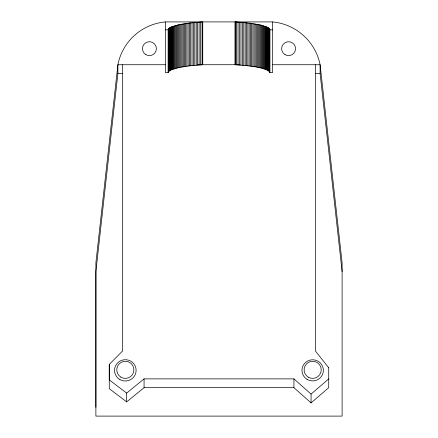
<?xml version="1.0" encoding="UTF-8"?>
<svg xmlns="http://www.w3.org/2000/svg" width="438" height="438" viewBox="0 0 438 438"><rect width="100%" height="100%" fill="white"/><g stroke="black" fill="none" stroke-linecap="round" stroke-linejoin="round"><path stroke-width="0.66" d="M122.651 64.736L122.651 350.893L109.27 364.4L109.27 388.692L126.67 401.892L126.67 393.089L144.064 378.881L293.936 378.881L311.062 394.101L311.062 402.9L328.73 387.679L328.73 367.619M126.67 401.892L144.064 387.679L144.064 378.881M165.476 64.736L117.893 64.736L117.893 73.535L95.889 271.582L95.889 416.1L342.111 416.1L342.111 262.778L320.107 64.736A53.633 53.633 0 0 0 272.535 21.911L165.476 21.911A53.195 53.195 0 0 0 117.893 64.736L95.889 262.778L95.889 407.302M165.476 21.911L165.476 72.653L168.159 72.653L168.833 71.29L170.749 70.02L179.032 67.485L189.386 65.859L202.745 64.736L202.745 21.911L189.386 23.039L179.032 24.665L170.749 27.2L168.833 28.47L168.159 29.833L165.476 29.833M311.062 394.101L328.73 378.881M269.846 29.833L272.535 29.833M272.535 21.911L272.535 72.653L269.846 72.653L269.277 71.399L267.925 70.376L262.116 68.224L255.195 66.784L246.534 65.623L235.036 64.72L197.998 64.736M240.013 64.736L235.272 64.736L235.272 21.911M272.535 64.736L320.107 64.736L320.107 73.535L342.111 271.582M117.893 73.535L122.651 73.535M315.349 73.535L320.107 73.535M144.064 387.679L293.936 387.679L311.062 402.9M269.852 29.888L269.277 28.579L267.465 27.304L260.336 24.966L249.162 23.105L235.036 21.9L235.036 64.72M126.67 393.089L109.27 379.888L109.27 364.383M328.73 367.805L315.349 350.909L315.349 64.736M293.936 378.881L293.936 387.679M269.835 29.625L269.846 72.653M269.77 29.362L269.77 72.182M269.66 29.1L269.66 71.925M269.49 28.842L269.49 71.662M269.277 28.579L269.277 71.399M269.014 28.322L269.014 71.142M268.702 28.065L268.702 70.885M268.335 27.808L268.335 70.627M267.925 27.556L267.925 70.376M267.465 27.304L267.465 70.124M266.961 27.052L266.961 69.872M266.403 26.806L266.403 69.626M265.806 26.565L265.806 69.385M265.154 26.324L265.154 69.144M264.464 26.088L264.464 68.908M263.725 25.853L263.725 68.673M262.942 25.623L262.942 68.448M262.116 25.399L262.116 68.224M261.251 25.18L261.251 67.999M260.336 24.966L260.336 67.786M259.389 24.752L259.389 67.572M258.398 24.55L258.398 67.37M257.369 24.347L257.369 67.167M256.301 24.15L256.301 66.97M255.195 23.959L255.195 66.784M254.056 23.778L254.056 66.598M252.885 23.597L252.885 66.423M251.675 23.428L251.675 66.248M250.432 23.263L250.432 66.083M249.162 23.105L249.162 65.924M247.864 22.951L247.864 65.771M246.534 22.803L246.534 65.623M245.176 22.666L245.176 65.486M243.796 22.535L243.796 65.355M242.389 22.409L242.389 65.229M240.96 22.294L240.96 65.114M239.504 22.185L239.504 65.005M238.037 22.081L238.037 64.901M236.542 21.988L236.542 64.808M202.093 21.949L202.093 64.769M200.599 22.042L200.599 64.862M199.115 22.141L199.115 64.961M197.658 22.245L197.658 65.065M196.219 22.36L196.219 65.18M194.8 22.48L194.8 65.3M193.41 22.612L193.41 65.432M192.041 22.743L192.041 65.569M190.7 22.885L190.7 65.711M189.386 23.039L189.386 65.859M188.105 23.192L188.105 66.012M186.851 23.356L186.851 66.176M185.63 23.526L185.63 66.346M184.442 23.701L184.442 66.521M183.287 23.882L183.287 66.702M182.164 24.068L182.164 66.894M181.086 24.265L181.086 67.085M180.04 24.462L180.04 67.282M179.032 24.665L179.032 67.485M178.063 24.873L178.063 67.693M177.138 25.086L177.138 67.912M176.251 25.305L176.251 68.125M175.408 25.53L175.408 68.35M174.609 25.76L174.609 68.58M173.848 25.99L173.848 68.81M173.136 26.225L173.136 69.045M172.468 26.461L172.468 69.281M171.849 26.707L171.849 69.527M171.274 26.948L171.274 69.768M170.749 27.2L170.749 70.02M170.267 27.446L170.267 70.266M169.834 27.698L169.834 70.523M169.451 27.955L169.451 70.775M169.117 28.213L169.117 71.033M168.833 28.47L168.833 71.29M168.597 28.733L168.597 71.553M168.411 28.99L168.411 71.81M168.274 29.253L168.274 72.073M168.192 29.516L168.159 72.653M145.936 54.701A6.959 6.959 0 0 0 156.377 48.678A6.959 6.959 0 0 0 145.936 42.65A6.959 6.959 0 0 0 145.936 54.701M285.105 54.701A6.959 6.959 0 0 0 295.54 48.678A6.959 6.959 0 0 0 285.105 42.65A6.959 6.959 0 0 0 285.105 54.701M307.126 379.374A10.704 10.561 0 0 0 323.375 370.564A10.704 10.561 0 0 0 307.514 361.087A10.704 10.561 0 0 0 307.126 379.374M119.93 379.565A10.797 10.649 0 0 0 136.125 370.34A10.797 10.649 0 0 0 119.93 361.12A10.797 10.649 0 0 0 119.93 379.565M120.833 377.118A8.563 8.563 0 0 0 133.891 370.083A8.563 8.563 0 0 0 121.266 362.292A8.563 8.563 0 0 0 120.833 377.118M308.363 377.233A8.563 8.563 0 0 0 321.235 369.864A8.563 8.563 0 0 0 308.412 362.401A8.563 8.563 0 0 0 308.363 377.233"/></g></svg>
